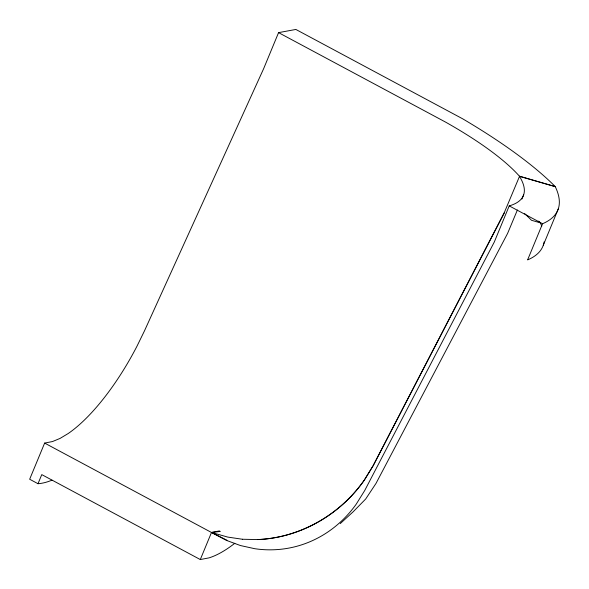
<?xml version="1.0" encoding="UTF-8"?>
<svg xmlns="http://www.w3.org/2000/svg" width="589" height="589" viewBox="0 0 589 589"><rect width="100%" height="100%" fill="white"/><g stroke="black" fill="none" stroke-linecap="round" stroke-linejoin="round"><path stroke-width="0.88" d="M278.568 32.631L445.417 122.019A194.664 49.395 22.5 0 1 519.535 176.31L555.361 186.698A301.318 76.46 22.5 0 0 462.718 118.838L295.869 29.45L278.568 32.631L263.592 68.788L144.401 331.025L136.987 346.199A126.024 44.477 -61.8 0 1 68.184 433.533L60.063 438.415L52.509 441.544L44.639 443.083L29.664 479.24L38.005 483.709A166.569 58.79 -61.8 0 0 51.972 480.16M38.005 483.709L41.767 474.616L200.297 559.55L209.029 557.871A156.431 55.211 -61.8 0 0 234.805 543.286M200.297 559.55L211.488 532.471L219.358 530.932L220.242 531.462L211.488 532.471L44.639 443.083M519.535 176.31L504.405 212.342L373.161 465.744L364.444 479.969A126.024 111.888 -37.3 0 1 257.791 539.583L242.55 539.252M544.111 241.924A301.318 76.239 22.4 0 1 527.604 259.904L542.55 223.732A301.318 76.239 22.4 0 0 555.221 186.58L519.351 176.17A194.664 49.255 22.4 0 1 509.22 205.885L494.274 242.064L364.701 490.549L356.168 504.243A126.024 113.375 79.8 0 1 254.684 548.69L240.445 545.547L226.618 540.452L211.488 532.471L227.759 537.087L242.587 539.274M517.392 209.993L507.585 233.443L375.996 483.429L365.695 498.993L353.076 511.863L340.243 523.606M521.913 199.053L523.65 194.849M543.308 245.157L558.247 208.977M504.559 212.467L373.109 465.722L364.385 479.939A126.024 111.704 -37.4 0 1 257.746 539.553M226.618 540.452L226.964 540.282L211.488 532.471M509.22 205.885L542.55 223.732M524.644 213.601A272.376 69.119 22.5 0 1 531.433 220.257L540.385 222.856A301.318 76.46 22.5 0 0 538.64 221.118M540.275 222.76A301.318 76.239 22.4 0 1 541.77 226.139"/></g></svg>
